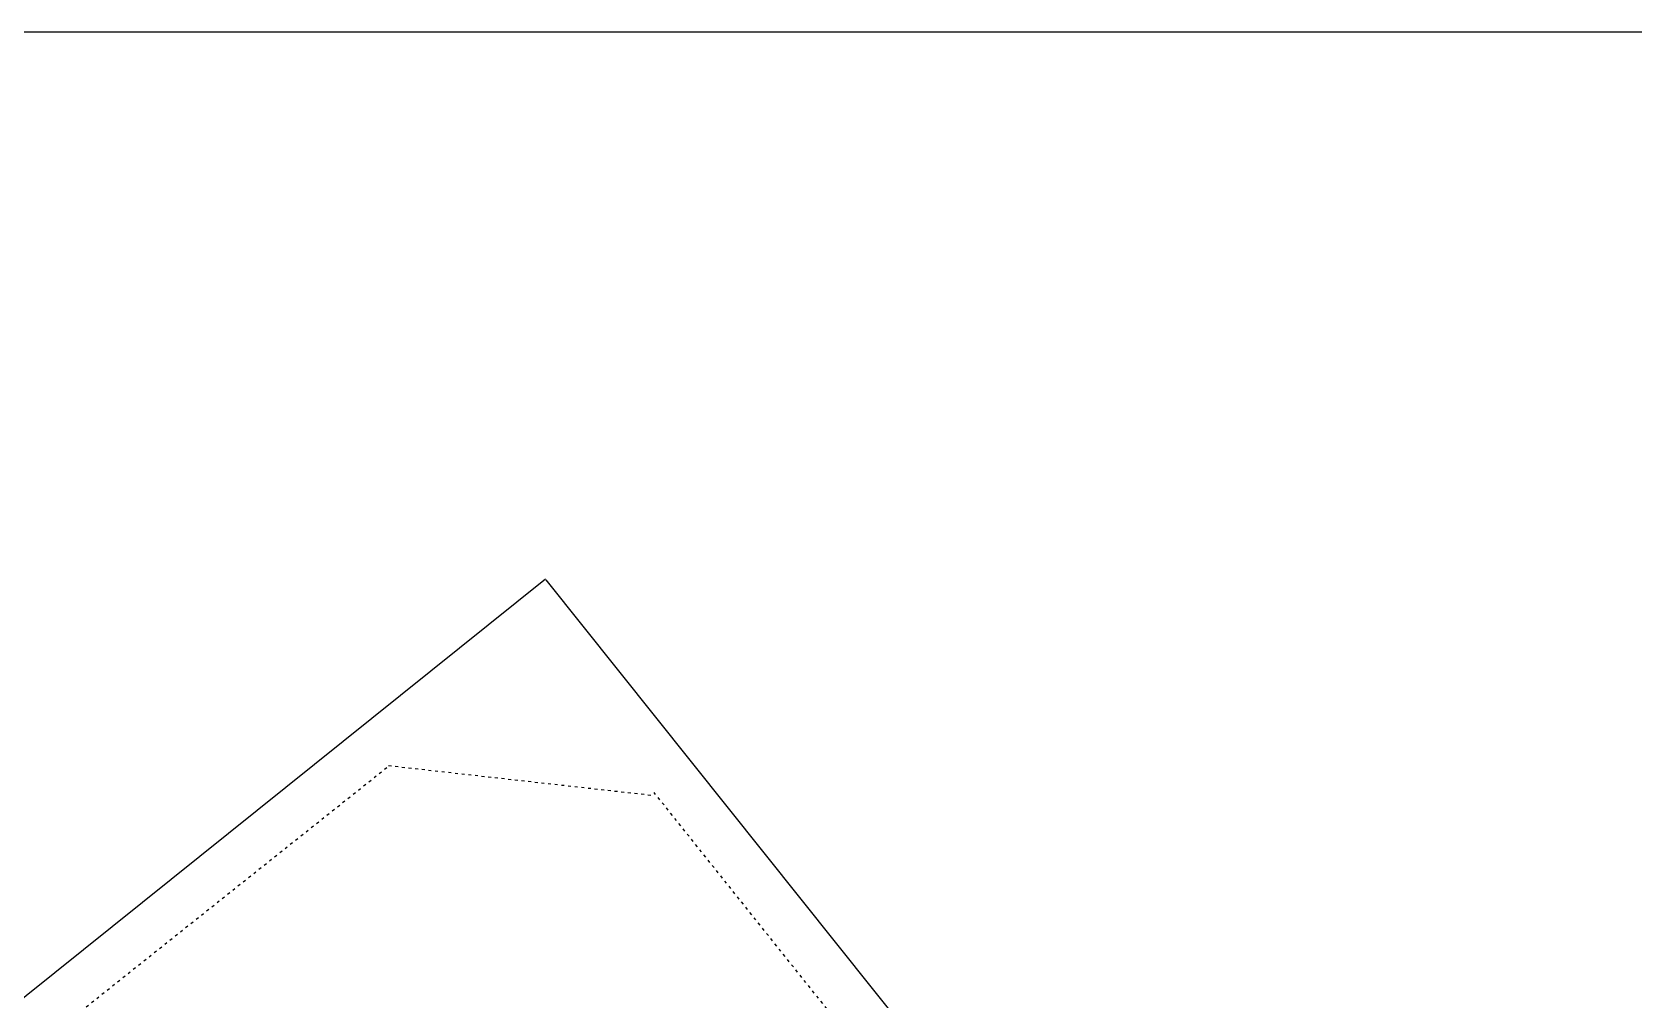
# Model space of a CAD drawing. Extents: x -92740 to -63661, y -15771 to -4391.
# Drawn here: x -77530 to -75518, y -5606 to -4391 of the extents above; entities that cross this region are included whole.
import ezdxf

# ---------------------------------------------------------------- set-up
doc = ezdxf.new("R2010")
doc.units = 0
doc.header["$MEASUREMENT"] = 0
doc.linetypes.add('Dashed', pattern=[1, 0.3, -0.4, 0.3])
for name, color, linetype in [('NEWALLS1', 1, 'Continuous'), ('PROPERTY LINES', 1, 'Continuous'), ('SETBACKS', 13, 'Continuous')]:
    doc.layers.add(name, color=color, linetype=linetype)
doc.linetypes.add('PROPLINE', pattern='A,0,-1,[5,NGUYEN AD.shx,S=0.003774,R=0,X=-1,Y=0],0', length=1)

msp = doc.modelspace()

# ---------------------------------------------------------------- linework, layer by layer
at = {"layer": 'NEWALLS1', "color": 1, "linetype": 'Continuous', "ltscale": 12}
msp.add_line((-73927, -4391), (-84218, -4391), dxfattribs=at)
at = {"layer": 'PROPERTY LINES', "color": 6, "linetype": 'PROPLINE', "ltscale": 240}
for p, q in [((-76885.1, -5077.8), (-78297.6, -6210.7)), ((-76884.4, -5078.7), (-75642.9, -6632.7))]:
    msp.add_line(p, q, dxfattribs=at)
at = {"layer": 'SETBACKS', "color": 5, "linetype": 'Dashed', "ltscale": 12}
for p, q in [((-77084.3, -5314.8), (-78215.8, -6215.4)), ((-76752.9, -5349.4), (-77086.6, -5311.8)), ((-75729.5, -6621.4), (-76748.5, -5345.9))]:
    msp.add_line(p, q, dxfattribs=at)

doc.saveas('drawing.dxf')
